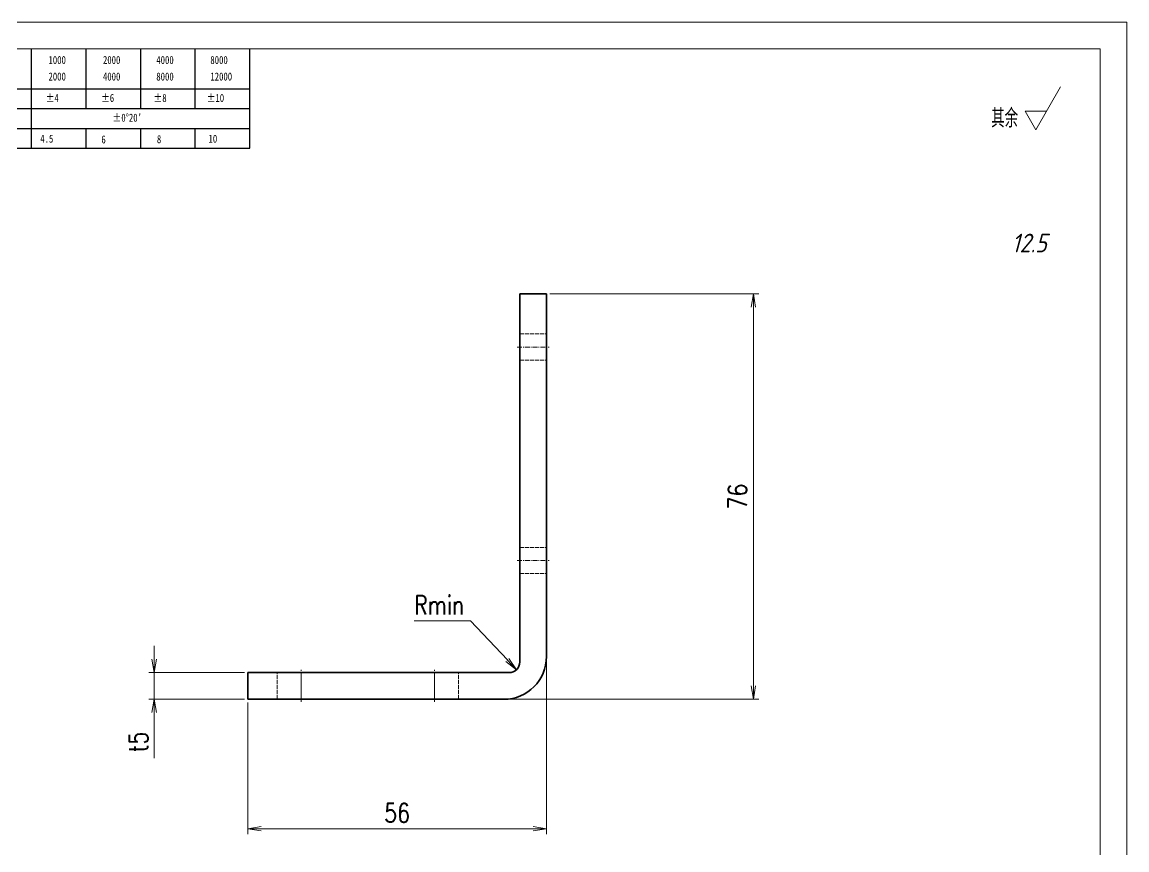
# Model space of a CAD drawing. Header units: millimetres. Extents: x -50143 to 104182, y -50696 to 54072.
# Drawn here: x -41911.1 to -41704, y 51303.7 to 51458.8 of the extents above; entities that cross this region are included whole.
import ezdxf
from ezdxf.enums import TextEntityAlignment as Align

# ---------------------------------------------------------------- set-up
doc = ezdxf.new("R2010")
doc.units = ezdxf.units.MM
doc.header["$LTSCALE"] = 0.5
for name, pattern in [('AM_ISO02W050x2', [3.75, 3, -0.75]), ('AM_ISO08W050x2', [9, 6, -0.75, 1.5, -0.75]), ('DASHDOT', [18.5, 12, -3, 0.5, -3]), ('DASHED', [15, 12, -3]), ('DOT2', [0.125, 0, -0.125])]:
    doc.linetypes.add(name, pattern=pattern)
for name, color, linetype, lineweight in [('DIM', 3, 'Continuous', 13), ('中心线', 2, 'AM_ISO08W050x2', 18), ('图框', 7, 'Continuous', 18), ('标注线', 3, 'Continuous', 18), ('粗实线', 7, 'Continuous', 35), ('虚线', 1, 'AM_ISO02W050x2', 18)]:
    doc.layers.add(name, color=color, linetype=linetype, lineweight=lineweight)
doc.layers.add('图\\M+19E79\\M+195B6\\M+18E9A', color=7, linetype='Continuous')
doc.layers.add('打印', color=7, linetype='Continuous', lineweight=15, plot=False)
doc.layers.add('打印-禁用', color=7, linetype='Continuous', lineweight=15, plot=False)
doc.styles.add('DIM', font='romans.shx', dxfattribs={"width": 0.8, "bigfont": 'bigfont.shx'})
doc.styles.add('国标', font='simfang.ttf', dxfattribs={"width": 0.8})
doc.styles.add('机械长仿宋', font='gbenor.shx', dxfattribs={"height": 1, "bigfont": 'gbcbig.shx'})
doc.dimstyles.new('DEH 1-1$0', dxfattribs={"dimtxt": 3.5, "dimasz": 2.5, "dimexe": 1, "dimexo": 0.625, "dimgap": 1.2, "dimtad": 1, "dimzin": 9, "dimdsep": 46, "dimtxsty": 'DIM', "dimblk": 'OPEN', "dimcen": 0, "dimclrd": 8, "dimclre": 8, "dimclrt": 2, "dimazin": 2, "dimtfac": 0.5, "dimtmove": 0, "dimatfit": 3, "dimldrblk": 'OPEN', "dimfxl": 0, "dimtolj": 2, "dimlwd": 18, "dimlwe": 18, "dimarcsym": 0})
doc.dimstyles.new('DEH 1-1$4', dxfattribs={"dimtxt": 3.5, "dimasz": 2.5, "dimexe": 1, "dimexo": 0.625, "dimgap": 1.2, "dimtad": 1, "dimtoh": 1, "dimdsep": 46, "dimtxsty": 'DIM', "dimblk": 'OPEN', "dimcen": 0, "dimclrd": 8, "dimclre": 8, "dimclrt": 2, "dimazin": 2, "dimtfac": 0.5, "dimtofl": 0, "dimtmove": 0, "dimatfit": 3, "dimldrblk": 'OPEN', "dimfxl": 0, "dimtolj": 2, "dimlwd": 18, "dimlwe": 18, "dimarcsym": 0})

# ---------------------------------------------------------------- blocks, each defined once
blk = doc.blocks.new('GZDEH零件A3图框V01版')
at = {"layer": '图\\M+19E79\\M+195B6\\M+18E9A', "color": 9}
for p, q in [((3072.2, -1561.98), (3072.2, -1554.46)), ((3082.42, -1561.98), (3082.42, -1554.46)), ((3092.64, -1561.98), (3092.64, -1554.46)), ((3102.86, -1561.98), (3102.86, -1554.46)), ((3113.09, -1573.08), (3113.09, -1554.46)), ((2996.09, -1561.98), (3113.09, -1561.98)), ((3072.2, -1573.08), (3072.2, -1561.98)), ((3082.42, -1565.68), (3082.42, -1561.98)), ((3092.64, -1565.68), (3092.64, -1561.98)), ((3102.86, -1565.68), (3102.86, -1561.98)), ((2996.09, -1565.68), (3113.09, -1565.68)), ((2996.09, -1569.38), (3113.09, -1569.38)), ((3082.42, -1573.08), (3082.42, -1569.48)), ((3092.64, -1573.08), (3092.64, -1569.38)), ((3102.86, -1573.08), (3102.86, -1569.38)), ((2990.09, -1573.08), (3113.09, -1573.08))]:
    blk.add_line(p, q, dxfattribs=at)
at = {"layer": '图框', "linetype": 'Continuous'}
for p, q in [((3272.49, -1554.46), (2882.49, -1554.46)), ((3272.49, -1832.96), (3272.49, -1554.46))]:
    blk.add_line(p, q, dxfattribs=at)
at = {"layer": '打印-禁用', "linetype": 'Continuous'}
for p, q in [((3277.49, -1549.46), (2857.49, -1549.46)), ((3277.49, -1846.46), (3277.49, -1549.46))]:
    blk.add_line(p, q, dxfattribs=at)
at = {"layer": '图\\M+19E79\\M+195B6\\M+18E9A', "color": 9, "style": '国标', "width": 0.8}
for s, p in [('1000', (3075.36, -1557.31)), ('2000', (3085.57, -1557.31)), ('4000', (3095.57, -1557.31)), ('8000', (3105.7, -1557.31)), ('2000', (3075.36, -1560.41)), ('4000', (3085.57, -1560.41)), ('8000', (3095.57, -1560.41)), ('12000', (3105.7, -1560.41)), ('±4', (3074.85, -1564.42)), ('±6', (3085.22, -1564.42)), ('±8', (3095.06, -1564.42)), ('±10', (3105.02, -1564.42)), ("±0%%D20'", (3087.38, -1568.12)), ('4.5', (3073.82, -1572.05)), ('6', (3085.28, -1572.19)), ('8', (3095.68, -1572.15)), ('10', (3105.36, -1572.06))]:
    blk.add_text(s, height=1.5, dxfattribs=at).set_placement(p)
blk = doc.blocks.new('DEH A3')
at = {"layer": '图框'}
blk.add_blockref('GZDEH零件A3图框V01版', (-2857.49, 1846.46), dxfattribs=at)
blk = doc.blocks.new('FINISHER_TR')
at = {"layer": '标注线'}
for p, q in [((0, 0), (4.62, 8)), ((-2.02, 3.5), (0, 0)), ((2.02, 3.5), (-2.02, 3.5))]:
    blk.add_line(p, q, dxfattribs=at)
at = {"layer": '标注线', "color": 2, "style": '机械长仿宋', "oblique": 15}
blk.add_attdef('0.0', text='', height=3.5, dxfattribs=at).set_placement((2.03, -24.04), align=Align.BOTTOM_RIGHT)
blk = doc.blocks.new('其余12.5')
at = {"layer": '标注线'}
blk.add_blockref('FINISHER_TR', (0, 0), dxfattribs=at).add_auto_attribs({'0.0': '12.5'})
at = {"layer": '标注线', "color": 7, "linetype": 'DOT2', "style": '机械长仿宋'}
blk.add_text('其余', height=3.5, dxfattribs=at).set_placement((-8.38, 0.4))
blk = doc.blocks.new('_Open')
at = {"color": 0, "linetype": 'ByBlock', "lineweight": -2}
for p, q in [((-1, 0.167), (0, 0)), ((-1, -0.167), (0, 0)), ((0, 0), (-1, 0))]:
    blk.add_line(p, q, dxfattribs=at)
blk = doc.blocks.new('*D315')
at = {"layer": 'Defpoints', "color": 0, "transparency": 16777216}
for p in [(-41812.83, 51339.95), (-41868.83, 51331.95), (-41812.83, 51307.7)]:
    blk.add_point(p, dxfattribs=at)
at = {"layer": 'DIM', "color": 8, "lineweight": 18, "transparency": 16777216}
for p, q in [((-41812.83, 51339.33), (-41812.83, 51306.7)), ((-41868.83, 51331.33), (-41868.83, 51306.7)), ((-41866.33, 51307.7), (-41815.33, 51307.7))]:
    blk.add_line(p, q, dxfattribs=at)
at = {"layer": 'DIM', "color": 8, "lineweight": 18, "transparency": 16777216, "xscale": 2.5, "yscale": 2.5, "zscale": 2.5, "rotation": 180}
blk.add_blockref('_Open', (-41868.83, 51307.7), dxfattribs=at)
at = {"layer": 'DIM', "color": 8, "lineweight": 18, "transparency": 16777216, "xscale": 2.5, "yscale": 2.5, "zscale": 2.5}
blk.add_blockref('_Open', (-41812.83, 51307.7), dxfattribs=at)
at = {"layer": 'DIM', "color": 2, "transparency": 16777216, "insert": (-41840.83, 51310.65), "char_height": 3.5, "attachment_point": 5, "style": 'DIM'}
blk.add_mtext('\\A2;56', dxfattribs=at)
blk = doc.blocks.new('*D316')
at = {"layer": 'Defpoints', "color": 0, "transparency": 16777216}
for p in [(-41812.83, 51407.95), (-41774.06, 51407.95), (-41820.83, 51331.95)]:
    blk.add_point(p, dxfattribs=at)
at = {"layer": 'DIM', "color": 8, "lineweight": 18, "transparency": 16777216}
for p, q in [((-41812.21, 51407.95), (-41773.06, 51407.95)), ((-41774.06, 51334.45), (-41774.06, 51405.45)), ((-41820.21, 51331.95), (-41773.06, 51331.95))]:
    blk.add_line(p, q, dxfattribs=at)
at = {"layer": 'DIM', "color": 8, "lineweight": 18, "transparency": 16777216, "xscale": 2.5, "yscale": 2.5, "zscale": 2.5}
for p, rotation in [((-41774.06, 51407.95), 90), ((-41774.06, 51331.95), 270)]:
    blk.add_blockref('_Open', p, dxfattribs=dict(at, rotation=rotation))
at = {"layer": 'DIM', "color": 2, "transparency": 16777216, "insert": (-41777.01, 51369.95), "char_height": 3.5, "attachment_point": 5, "rotation": 90, "style": 'DIM'}
blk.add_mtext('\\A2;76', dxfattribs=at)
blk = doc.blocks.new('*D317')
at = {"layer": 'Defpoints', "color": 0, "transparency": 16777216}
for p in [(-41868.83, 51336.95), (-41886.37, 51331.95), (-41868.83, 51331.95)]:
    blk.add_point(p, dxfattribs=at)
at = {"layer": 'DIM', "color": 8, "lineweight": 18, "transparency": 16777216}
for p, q in [((-41886.37, 51339.45), (-41886.37, 51341.95)), ((-41869.46, 51336.95), (-41887.37, 51336.95)), ((-41886.37, 51336.95), (-41886.37, 51331.95)), ((-41869.46, 51331.95), (-41887.37, 51331.95)), ((-41886.37, 51329.45), (-41886.37, 51320.95))]:
    blk.add_line(p, q, dxfattribs=at)
at = {"layer": 'DIM', "color": 8, "lineweight": 18, "transparency": 16777216, "xscale": 2.5, "yscale": 2.5, "zscale": 2.5}
for p, rotation in [((-41886.37, 51336.95), 270), ((-41886.37, 51331.95), 90)]:
    blk.add_blockref('_Open', p, dxfattribs=dict(at, rotation=rotation))
at = {"layer": 'DIM', "color": 2, "transparency": 16777216, "insert": (-41889.32, 51323.95), "char_height": 3.5, "attachment_point": 5, "rotation": 90, "style": 'DIM'}
blk.add_mtext('\\A2;{\\Fromans,bigfont|c134;t}5', dxfattribs=at)
blk = doc.blocks.new('*D318')
at = {"layer": 'Defpoints', "color": 0, "transparency": 16777216}
for p in [(-41819.83, 51338.95), (-41818.46, 51337.5)]:
    blk.add_point(p, dxfattribs=at)
at = {"layer": 'DIM', "color": 8, "lineweight": 18, "transparency": 16777216}
for p, q in [((-41837.63, 51346.67), (-41827.1, 51346.67)), ((-41827.1, 51346.67), (-41820.17, 51339.32))]:
    blk.add_line(p, q, dxfattribs=at)
at = {"layer": 'DIM', "color": 8, "lineweight": 18, "transparency": 16777216, "xscale": 2.5, "yscale": 2.5, "zscale": 2.5, "rotation": 313.2925764603944}
blk.add_blockref('_Open', (-41818.46, 51337.5), dxfattribs=at)
at = {"layer": 'DIM', "color": 2, "transparency": 16777216, "insert": (-41832.96, 51349.62), "char_height": 3.5, "attachment_point": 5, "style": 'DIM'}
blk.add_mtext('\\A2;{\\Fromans,bigfont|c134;Rmin}', dxfattribs=at)

msp = doc.modelspace()

# ---------------------------------------------------------------- linework, layer by layer
at = {"layer": '中心线', "linetype": 'DASHDOT', "ltscale": 0.15}
for p, q in [((-41818.331, 51397.954), (-41812.331, 51397.954)), ((-41818.331, 51357.954), (-41812.331, 51357.954)), ((-41858.831, 51331.454), (-41858.831, 51337.454)), ((-41833.831, 51331.454), (-41833.831, 51337.454))]:
    msp.add_line(p, q, dxfattribs=at)
at = {"layer": '打印'}
msp.add_lwpolyline([(-42124.046, 51458.844), (-41704.046, 51458.844), (-41704.046, 51161.844), (-42124.046, 51161.844)], close=True, dxfattribs=at)
at = {"layer": '粗实线'}
for p, q in [((-41817.831, 51407.954), (-41817.831, 51338.954)), ((-41812.831, 51407.954), (-41812.831, 51339.954)), ((-41868.831, 51336.954), (-41819.831, 51336.954)), ((-41820.831, 51331.954), (-41868.831, 51331.954))]:
    msp.add_line(p, q, dxfattribs=at)
at = {"layer": '粗实线', "ltscale": 0.125}
for p, q in [((-41817.831, 51407.954), (-41812.831, 51407.954)), ((-41868.831, 51331.954), (-41868.831, 51336.954))]:
    msp.add_line(p, q, dxfattribs=at)
at = {"layer": '粗实线'}
for centre, radius, start, end in [((-41820.831, 51339.954), 8, 270, 0), ((-41819.831, 51338.954), 2, 269.99999, 359.99999)]:
    msp.add_arc(centre, radius, start, end, dxfattribs=at)
at = {"layer": '虚线', "linetype": 'DASHED', "ltscale": 0.125}
for p, q in [((-41817.831, 51400.413), (-41812.831, 51400.413)), ((-41817.831, 51400.413), (-41812.831, 51400.413)), ((-41817.831, 51395.496), (-41812.831, 51395.496)), ((-41817.831, 51395.496), (-41812.831, 51395.496)), ((-41817.831, 51360.413), (-41812.831, 51360.413)), ((-41817.831, 51360.413), (-41812.831, 51360.413)), ((-41817.831, 51355.496), (-41812.831, 51355.496)), ((-41817.831, 51355.496), (-41812.831, 51355.496)), ((-41863.331, 51331.954), (-41863.331, 51336.954)), ((-41863.331, 51331.954), (-41863.331, 51336.954)), ((-41858.831, 51331.954), (-41858.831, 51336.954)), ((-41858.831, 51336.954), (-41858.831, 51331.954)), ((-41858.831, 51331.954), (-41858.831, 51336.954)), ((-41858.831, 51331.954), (-41858.831, 51336.954)), ((-41833.831, 51331.954), (-41833.831, 51336.954)), ((-41833.831, 51331.954), (-41833.831, 51336.954)), ((-41833.831, 51331.954), (-41833.831, 51336.954)), ((-41833.831, 51336.954), (-41833.831, 51331.954)), ((-41829.331, 51331.954), (-41829.331, 51336.954)), ((-41829.331, 51331.954), (-41829.331, 51336.954))]:
    msp.add_line(p, q, dxfattribs=at)

# ---------------------------------------------------------------- block references
at = {"layer": '图框'}
msp.add_blockref('DEH A3', (-42124.046, 51161.844), dxfattribs=at)
at = {"layer": '标注线'}
msp.add_blockref('其余12.5', (-41721.102, 51438.686), dxfattribs=at)

# ---------------------------------------------------------------- dimensions: what is measured, and where the dimension line sits
at = {"layer": 'DIM'}
dim = msp.add_linear_dim(base=(-41774.065, 51407.954), p1=(-41820.831, 51331.954), p2=(-41812.831, 51407.954), angle=90, dimstyle='DEH 1-1$0', dxfattribs=at)
dim.commit()
dim.dimension.update_dxf_attribs({"geometry": '*D316', "text_midpoint": (-41777.015, 51369.954)})
dim = msp.add_radius_dim(center=(-41819.831, 51338.954), mpoint=(-41818.46, 51337.498), text='{\\Fromans,bigfont|c134;Rmin}', dimstyle='DEH 1-1$4', override={"dimtmove": 1}, dxfattribs=at)
dim.commit()
dim.dimension.update_dxf_attribs({"geometry": '*D318', "text_midpoint": (-41827.098, 51346.667), "dimtype": 164})
dim = msp.add_linear_dim(base=(-41886.368, 51331.954), p1=(-41868.831, 51336.954), p2=(-41868.831, 51331.954), angle=90, text='{\\Fromans,bigfont|c134;t}<>', dimstyle='DEH 1-1$0', dxfattribs=at)
dim.commit()
dim.dimension.update_dxf_attribs({"geometry": '*D317', "text_midpoint": (-41889.318, 51323.954)})
dim = msp.add_linear_dim(base=(-41812.831, 51307.701), p1=(-41868.831, 51331.954), p2=(-41812.831, 51339.954), dimstyle='DEH 1-1$0', dxfattribs=at)
dim.commit()
dim.dimension.update_dxf_attribs({"geometry": '*D315', "text_midpoint": (-41840.831, 51310.651)})

doc.saveas('drawing.dxf')
